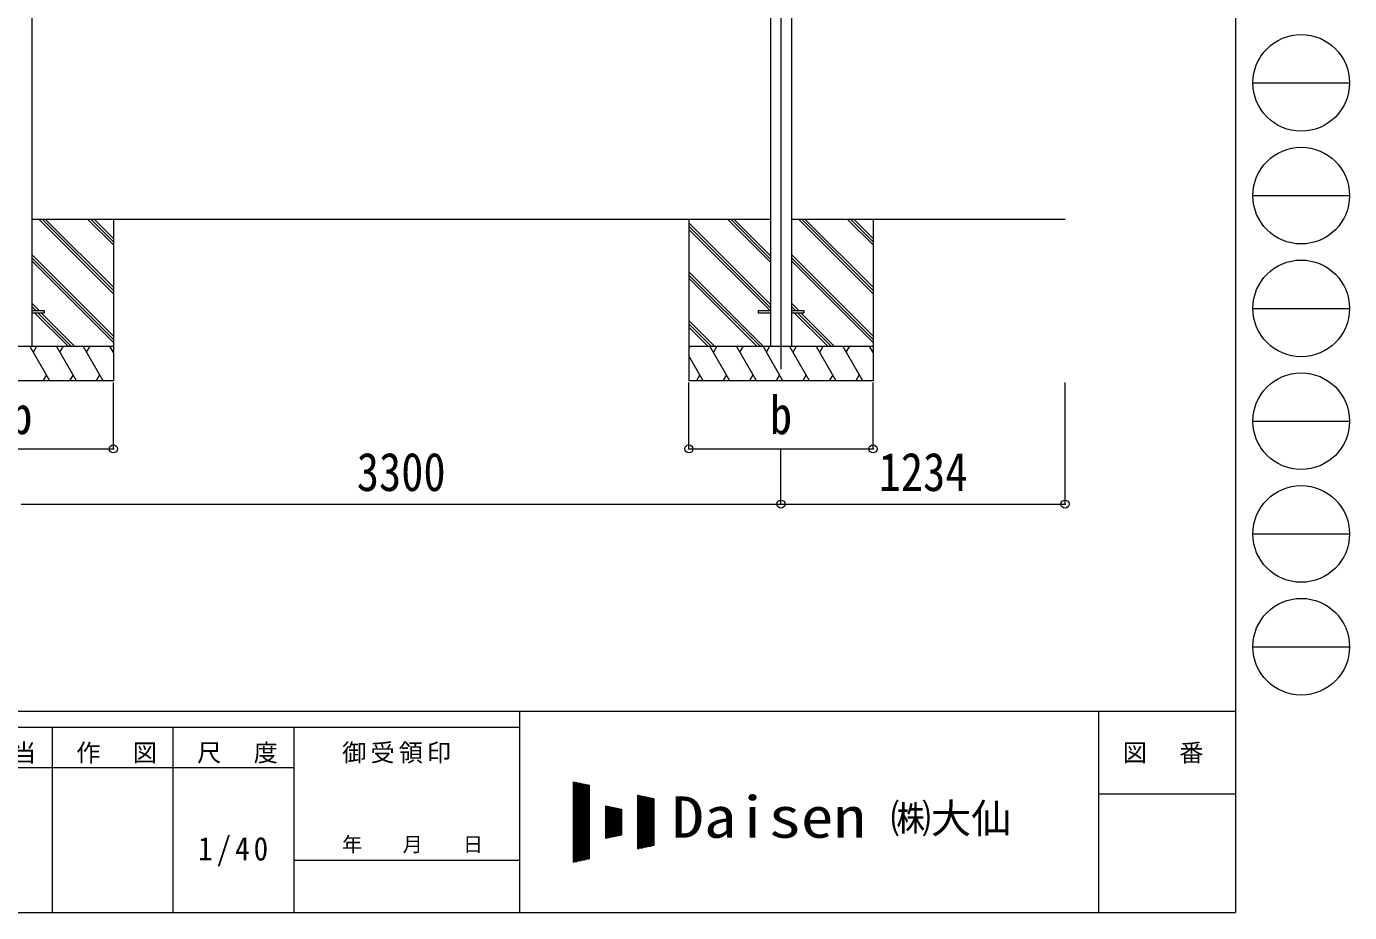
# Model space of a CAD drawing. Units: millimetres at full size. Extents: x -9783 to 9892, y -6828 to 6752.
# Drawn here: x 4144 to 9892, y -6828 to -2978 of the extents above; entities that cross this region are included whole.
import ezdxf
from ezdxf.enums import TextEntityAlignment as Align

# ---------------------------------------------------------------- set-up
doc = ezdxf.new("R2010")
doc.units = ezdxf.units.MM
doc.header["$LTSCALE"] = 35
doc.header["$PDMODE"] = 32
doc.header["$PDSIZE"] = 35
for name, color, linetype, lineweight in [('0-0_0', 7, 'Continuous', 9), ('0-1_本体', 4, 'Continuous', 9), ('0-2_部品', 7, 'Continuous', 9), ('0-8_PARTS2', 2, 'Continuous', 9), ('0-A_寸法', 6, 'Continuous', 9), ('F-0_240', 7, 'Continuous', 9)]:
    doc.layers.add(name, color=color, linetype=linetype, lineweight=lineweight)
doc.styles.add('ＭＳ ゴシック', font='')
doc.styles.get('ＭＳ ゴシック').set_extended_font_data('MS Gothic')

msp = doc.modelspace()

# ---------------------------------------------------------------- linework, layer by layer
at = {"layer": '0-0_0'}
for p, q in [((7376.69, -3817.2), (4167.09, -3817.2)), ((4521.89, -4139.66), (4199.42, -3817.2)), ((4521.89, -4125.51), (4213.56, -3817.2)), ((4521.89, -4111.37), (4227.71, -3817.2)), ((4521.89, -3927.53), (4411.56, -3817.2)), ((4521.89, -3913.38), (4425.7, -3817.2)), ((4521.89, -3899.24), (4439.84, -3817.2)), ((4521.89, -3817.2), (4521.89, -4517.2)), ((7021.89, -3817.2), (7021.89, -4517.2)), ((7376.69, -4186.67), (7021.89, -3831.88)), ((7376.69, -4200.81), (7021.89, -3846.02)), ((7376.69, -4002.83), (7191.06, -3817.2)), ((7376.69, -3988.68), (7205.2, -3817.2)), ((7376.69, -3974.54), (7219.34, -3817.2)), ((8655.89, -3817.2), (7467.09, -3817.2)), ((7821.89, -4139.66), (7499.42, -3817.2)), ((7821.89, -4125.51), (7513.56, -3817.2)), ((7821.89, -4111.37), (7527.71, -3817.2)), ((7821.89, -3927.53), (7711.56, -3817.2)), ((7821.89, -3913.38), (7725.7, -3817.2)), ((7821.89, -3899.24), (7739.84, -3817.2)), ((7821.89, -3817.2), (7821.89, -4517.2)), ((7374.43, -4212.7), (7021.89, -3860.16)), ((4521.89, -4323.5), (4167.09, -3968.71)), ((4521.89, -4337.65), (4167.09, -3982.85)), ((4521.89, -4351.79), (4167.09, -3996.99)), ((7821.89, -4323.5), (7467.09, -3968.71)), ((7821.89, -4337.65), (7467.09, -3982.85)), ((7821.89, -4351.79), (7467.09, -3996.99)), ((7345.08, -4367.2), (7021.89, -4044.01)), ((7330.94, -4367.2), (7021.89, -4058.15)), ((7316.79, -4367.2), (7021.89, -4072.29)), ((4198.94, -4212.7), (4167.09, -4180.84)), ((4184.8, -4212.7), (4167.09, -4194.98)), ((7498.94, -4212.7), (7467.09, -4180.84)), ((7484.8, -4212.7), (7467.09, -4194.98)), ((4170.66, -4212.7), (4167.09, -4209.12)), ((4325.16, -4367.2), (4179.66, -4221.7)), ((4339.3, -4367.2), (4193.8, -4221.7)), ((4353.45, -4367.2), (4207.94, -4221.7)), ((7470.66, -4212.7), (7467.09, -4209.12)), ((7625.16, -4367.2), (7479.66, -4221.7)), ((7639.3, -4367.2), (7493.8, -4221.7)), ((7653.45, -4367.2), (7507.94, -4221.7)), ((7132.95, -4367.2), (7021.89, -4256.14)), ((7118.8, -4367.2), (7021.89, -4270.28)), ((7104.66, -4367.2), (7021.89, -4284.42)), ((3721.89, -4367.2), (4521.89, -4367.2)), ((4246.2, -4517.2), (4159.6, -4367.2)), ((4174.6, -4393.18), (4189.6, -4367.2)), ((4361.67, -4517.19), (4275.07, -4367.2)), ((4290.07, -4393.18), (4305.07, -4367.2)), ((4477.14, -4517.2), (4390.54, -4367.2)), ((4405.54, -4393.18), (4420.54, -4367.19)), ((4521.89, -4394.7), (4506.01, -4367.2)), ((7021.89, -4367.2), (7821.89, -4367.2)), ((7027.72, -4367.2), (7021.89, -4377.3)), ((7199.79, -4517.2), (7113.19, -4367.2)), ((7143.19, -4367.2), (7128.19, -4393.18)), ((7315.26, -4517.2), (7228.66, -4367.2)), ((7243.66, -4393.18), (7258.66, -4367.2)), ((7430.73, -4517.2), (7344.13, -4367.2)), ((7359.13, -4393.18), (7374.13, -4367.19)), ((7546.2, -4517.2), (7459.6, -4367.2)), ((7474.6, -4393.18), (7489.6, -4367.2)), ((7661.67, -4517.19), (7575.07, -4367.2)), ((7590.07, -4393.18), (7605.07, -4367.2)), ((7777.14, -4517.2), (7690.54, -4367.2)), ((7705.54, -4393.18), (7720.54, -4367.19)), ((7821.89, -4394.7), (7806.01, -4367.2)), ((7084.32, -4517.2), (7021.89, -4409.06)), ((4521.89, -4517.2), (3721.89, -4517.2)), ((4231.2, -4491.21), (4216.2, -4517.2)), ((4346.67, -4491.22), (4331.67, -4517.19)), ((4462.14, -4491.22), (4447.14, -4517.2)), ((7821.89, -4517.2), (7021.89, -4517.2)), ((7069.32, -4491.22), (7054.32, -4517.2)), ((7184.79, -4491.22), (7169.79, -4517.2)), ((7300.26, -4491.22), (7285.26, -4517.2)), ((7415.73, -4491.22), (7400.73, -4517.2)), ((7531.2, -4491.21), (7516.2, -4517.2)), ((7646.67, -4491.22), (7631.67, -4517.19)), ((7762.14, -4491.22), (7747.14, -4517.2))]:
    msp.add_line(p, q, dxfattribs=at)
at = {"layer": '0-1_本体'}
for p, q in [((4167.09, -887.2), (4167.09, -4367.2)), ((7376.69, -887.2), (7376.69, -4367.2)), ((7467.09, -887.2), (7467.09, -4367.2))]:
    msp.add_line(p, q, dxfattribs=at)
at = {"layer": '0-2_部品', "color": 4}
for p, q in [((4167.09, -4212.7), (4221.89, -4212.7)), ((4167.09, -4221.7), (4221.89, -4221.7)), ((4221.89, -4212.7), (4221.89, -4221.7)), ((7322.29, -4212.7), (7377.09, -4212.7)), ((7467.09, -4212.7), (7521.89, -4212.7)), ((7467.09, -4221.7), (7521.89, -4221.7)), ((7521.89, -4212.7), (7521.89, -4221.7))]:
    msp.add_line(p, q, dxfattribs=at)
msp.add_lwpolyline([(7322.29, -4212.7), (7322.29, -4221.7), (7377.09, -4221.7)], dxfattribs=at)
at = {"layer": '0-8_PARTS2'}
msp.add_line((7421.89, -917.2), (7421.89, -4467.2), dxfattribs=at)
at = {"layer": '0-A_寸法'}
for p, q in [((4521.89, -4813.58), (4521.89, -4524.61)), ((7021.89, -4813.58), (7021.89, -4524.61)), ((7821.89, -4813.58), (7821.89, -4524.61)), ((8655.89, -5053.56), (8655.89, -4524.61)), ((3721.89, -4813.58), (4521.89, -4813.58)), ((7021.89, -4813.58), (7821.89, -4813.58)), ((7421.89, -5053.56), (7421.89, -4813.58)), ((4121.89, -5053.56), (7421.89, -5053.56)), ((7421.89, -5053.56), (8655.89, -5053.56))]:
    msp.add_line(p, q, dxfattribs=at)
for p in [(4521.89, -4813.58), (7021.89, -4813.58), (7821.89, -4813.58), (7421.89, -5053.56), (8655.89, -5053.56)]:
    msp.add_point(p, dxfattribs=at)
at = {"layer": 'F-0_240', "color": 5}
for p, q in [((9396.97, 6751.9), (9396.97, -6828.1)), ((-9783.03, -5953.1), (9396.97, -5953.1)), ((6285.75, -5953.1), (6285.75, -6828.1)), ((8801.97, -5953.1), (8801.97, -6828.1)), ((-9783.03, -6023.1), (6285.75, -6023.1)), ((4255.75, -6023.1), (4255.75, -6828.1)), ((4780.75, -6023.1), (4780.75, -6828.1)), ((5305.75, -6023.1), (5305.75, -6828.1)), ((3205.75, -6198.1), (5305.75, -6198.1)), ((8801.97, -6311.85), (9396.97, -6311.85)), ((5305.75, -6600.6), (6285.75, -6600.6)), ((-9783.03, -6828.1), (9396.97, -6828.1))]:
    msp.add_line(p, q, dxfattribs=at)
at = {"layer": 'F-0_240', "color": 4}
for p, q in [((9471.77, -3223.1), (9891.77, -3223.1)), ((9471.77, -3713.1), (9891.77, -3713.1)), ((9471.77, -4203.1), (9891.77, -4203.1)), ((9471.77, -4693.1), (9891.77, -4693.1)), ((9471.77, -5183.1), (9891.77, -5183.1)), ((9471.77, -5673.1), (9891.77, -5673.1))]:
    msp.add_line(p, q, dxfattribs=at)
at = {"layer": 'F-0_240'}
for p, q in [((6519.04, -6259.47), (6589.04, -6274.05)), ((6519.04, -6259.47), (6519.04, -6609.47)), ((6519.04, -6262.76), (6534.85, -6262.76)), ((6521.12, -6609.03), (6521.12, -6259.9)), ((6524.62, -6608.3), (6524.62, -6260.63)), ((6528.12, -6607.58), (6528.12, -6261.36)), ((6531.62, -6606.85), (6531.62, -6262.09)), ((6535.12, -6606.12), (6535.12, -6262.81)), ((6538.62, -6605.39), (6538.62, -6263.54)), ((6542.12, -6604.66), (6542.12, -6264.27)), ((6519.04, -6266.26), (6551.65, -6266.26)), ((6519.04, -6269.76), (6568.45, -6269.76)), ((6519.04, -6273.26), (6585.25, -6273.26)), ((6519.04, -6276.76), (6589.04, -6276.76)), ((6519.04, -6280.26), (6589.04, -6280.26)), ((6519.04, -6283.76), (6589.04, -6283.76)), ((6519.04, -6287.26), (6589.04, -6287.26)), ((6519.04, -6290.76), (6589.04, -6290.76)), ((6519.04, -6294.26), (6589.04, -6294.26)), ((6519.04, -6297.76), (6589.04, -6297.76)), ((6519.04, -6301.26), (6589.04, -6301.26)), ((6519.04, -6304.76), (6589.04, -6304.76)), ((6519.04, -6308.26), (6589.04, -6308.26)), ((6519.04, -6311.76), (6589.04, -6311.76)), ((6519.04, -6315.26), (6589.04, -6315.26)), ((6519.04, -6318.76), (6589.04, -6318.76)), ((6545.62, -6603.93), (6545.62, -6265)), ((6549.12, -6603.2), (6549.12, -6265.73)), ((6552.62, -6602.47), (6552.62, -6266.46)), ((6556.12, -6601.74), (6556.12, -6267.19)), ((6559.62, -6601.01), (6559.62, -6267.92)), ((6563.12, -6600.28), (6563.12, -6268.65)), ((6566.62, -6599.55), (6566.62, -6269.38)), ((6570.12, -6598.83), (6570.12, -6270.11)), ((6573.62, -6598.1), (6573.62, -6270.84)), ((6577.12, -6597.37), (6577.12, -6271.56)), ((6580.62, -6596.64), (6580.62, -6272.29)), ((6584.12, -6595.91), (6584.12, -6273.02)), ((6587.62, -6595.18), (6587.62, -6273.75)), ((6589.04, -6274.05), (6589.04, -6594.88)), ((6799.04, -6317.8), (6869.04, -6332.38)), ((6799.04, -6317.8), (6799.04, -6551.13)), ((6799.04, -6318.76), (6803.65, -6318.76)), ((6801.12, -6550.7), (6801.12, -6318.23)), ((6804.62, -6549.97), (6804.62, -6318.96)), ((6808.12, -6549.24), (6808.12, -6319.69)), ((6811.62, -6548.51), (6811.62, -6320.42)), ((6815.12, -6547.78), (6815.12, -6321.15)), ((6818.62, -6547.05), (6818.62, -6321.88)), ((6519.04, -6322.26), (6589.04, -6322.26)), ((6519.04, -6325.76), (6589.04, -6325.76)), ((6519.04, -6329.26), (6589.04, -6329.26)), ((6519.04, -6332.76), (6589.04, -6332.76)), ((6519.04, -6336.26), (6589.04, -6336.26)), ((6519.04, -6339.76), (6589.04, -6339.76)), ((6519.04, -6343.26), (6589.04, -6343.26)), ((6519.04, -6346.76), (6589.04, -6346.76)), ((6519.04, -6350.26), (6589.04, -6350.26)), ((6519.04, -6353.76), (6589.04, -6353.76)), ((6519.04, -6357.26), (6589.04, -6357.26)), ((6519.04, -6360.76), (6589.04, -6360.76)), ((6519.04, -6364.26), (6589.04, -6364.26)), ((6519.04, -6367.76), (6589.04, -6367.76)), ((6519.04, -6371.26), (6589.04, -6371.26)), ((6519.04, -6374.76), (6589.04, -6374.76)), ((6519.04, -6378.26), (6589.04, -6378.26)), ((6659.04, -6364.47), (6729.04, -6379.05)), ((6659.04, -6364.47), (6659.04, -6504.47)), ((6659.04, -6367.76), (6674.85, -6367.76)), ((6659.04, -6371.26), (6691.65, -6371.26)), ((6659.04, -6374.76), (6708.45, -6374.76)), ((6659.04, -6378.26), (6725.25, -6378.26)), ((6661.12, -6504.03), (6661.12, -6364.9)), ((6664.62, -6503.3), (6664.62, -6365.63)), ((6668.12, -6502.58), (6668.12, -6366.36)), ((6671.62, -6501.85), (6671.62, -6367.09)), ((6675.12, -6501.12), (6675.12, -6367.81)), ((6678.62, -6500.39), (6678.62, -6368.54)), ((6682.12, -6499.66), (6682.12, -6369.27)), ((6685.62, -6498.93), (6685.62, -6370)), ((6689.12, -6498.2), (6689.12, -6370.73)), ((6692.62, -6497.47), (6692.62, -6371.46)), ((6696.12, -6496.74), (6696.12, -6372.19)), ((6699.62, -6496.01), (6699.62, -6372.92)), ((6703.12, -6495.28), (6703.12, -6373.65)), ((6706.62, -6494.55), (6706.62, -6374.38)), ((6710.12, -6493.83), (6710.12, -6375.11)), ((6713.62, -6493.1), (6713.62, -6375.84)), ((6717.12, -6492.37), (6717.12, -6376.56)), ((6720.62, -6491.64), (6720.62, -6377.29)), ((6724.12, -6490.91), (6724.12, -6378.02)), ((6727.62, -6490.18), (6727.62, -6378.75)), ((6729.04, -6379.05), (6729.04, -6489.88)), ((6799.04, -6322.26), (6820.45, -6322.26)), ((6799.04, -6325.76), (6837.25, -6325.76)), ((6799.04, -6329.26), (6854.05, -6329.26)), ((6799.04, -6332.76), (6869.04, -6332.76)), ((6799.04, -6336.26), (6869.04, -6336.26)), ((6799.04, -6339.76), (6869.04, -6339.76)), ((6799.04, -6343.26), (6869.04, -6343.26)), ((6799.04, -6346.76), (6869.04, -6346.76)), ((6799.04, -6350.26), (6869.04, -6350.26)), ((6799.04, -6353.76), (6869.04, -6353.76)), ((6799.04, -6357.26), (6869.04, -6357.26)), ((6799.04, -6360.76), (6869.04, -6360.76)), ((6799.04, -6364.26), (6869.04, -6364.26)), ((6799.04, -6367.76), (6869.04, -6367.76)), ((6799.04, -6371.26), (6869.04, -6371.26)), ((6799.04, -6374.76), (6869.04, -6374.76)), ((6799.04, -6378.26), (6869.04, -6378.26)), ((6822.12, -6546.33), (6822.12, -6322.61)), ((6825.62, -6545.6), (6825.62, -6323.34)), ((6829.12, -6544.87), (6829.12, -6324.06)), ((6832.62, -6544.14), (6832.62, -6324.79)), ((6836.12, -6543.41), (6836.12, -6325.52)), ((6839.62, -6542.68), (6839.62, -6326.25)), ((6843.12, -6541.95), (6843.12, -6326.98)), ((6846.62, -6541.22), (6846.62, -6327.71)), ((6850.12, -6540.49), (6850.12, -6328.44)), ((6853.62, -6539.76), (6853.62, -6329.17)), ((6857.12, -6539.03), (6857.12, -6329.9)), ((6860.62, -6538.3), (6860.62, -6330.63)), ((6864.12, -6537.58), (6864.12, -6331.36)), ((6867.62, -6536.85), (6867.62, -6332.09)), ((6869.04, -6332.38), (6869.04, -6536.55)), ((6519.04, -6381.76), (6589.04, -6381.76)), ((6519.04, -6385.26), (6589.04, -6385.26)), ((6519.04, -6388.76), (6589.04, -6388.76)), ((6519.04, -6392.26), (6589.04, -6392.26)), ((6519.04, -6395.76), (6589.04, -6395.76)), ((6519.04, -6399.26), (6589.04, -6399.26)), ((6519.04, -6402.76), (6589.04, -6402.76)), ((6519.04, -6406.26), (6589.04, -6406.26)), ((6519.04, -6409.76), (6589.04, -6409.76)), ((6519.04, -6413.26), (6589.04, -6413.26)), ((6519.04, -6416.76), (6589.04, -6416.76)), ((6519.04, -6420.26), (6589.04, -6420.26)), ((6519.04, -6423.76), (6589.04, -6423.76)), ((6519.04, -6427.26), (6589.04, -6427.26)), ((6519.04, -6430.76), (6589.04, -6430.76)), ((6519.04, -6434.26), (6589.04, -6434.26)), ((6659.04, -6381.76), (6729.04, -6381.76)), ((6659.04, -6385.26), (6729.04, -6385.26)), ((6659.04, -6388.76), (6729.04, -6388.76)), ((6659.04, -6392.26), (6729.04, -6392.26)), ((6659.04, -6395.76), (6729.04, -6395.76)), ((6659.04, -6399.26), (6729.04, -6399.26)), ((6659.04, -6402.76), (6729.04, -6402.76)), ((6659.04, -6406.26), (6729.04, -6406.26)), ((6659.04, -6409.76), (6729.04, -6409.76)), ((6659.04, -6413.26), (6729.04, -6413.26)), ((6659.04, -6416.76), (6729.04, -6416.76)), ((6659.04, -6420.26), (6729.04, -6420.26)), ((6659.04, -6423.76), (6729.04, -6423.76)), ((6659.04, -6427.26), (6729.04, -6427.26)), ((6659.04, -6430.76), (6729.04, -6430.76)), ((6659.04, -6434.26), (6729.04, -6434.26)), ((6799.04, -6381.76), (6869.04, -6381.76)), ((6799.04, -6385.26), (6869.04, -6385.26)), ((6799.04, -6388.76), (6869.04, -6388.76)), ((6799.04, -6392.26), (6869.04, -6392.26)), ((6799.04, -6395.76), (6869.04, -6395.76)), ((6799.04, -6399.26), (6869.04, -6399.26)), ((6799.04, -6402.76), (6869.04, -6402.76)), ((6799.04, -6406.26), (6869.04, -6406.26)), ((6799.04, -6409.76), (6869.04, -6409.76)), ((6799.04, -6413.26), (6869.04, -6413.26)), ((6799.04, -6416.76), (6869.04, -6416.76)), ((6799.04, -6420.26), (6869.04, -6420.26)), ((6799.04, -6423.76), (6869.04, -6423.76)), ((6799.04, -6427.26), (6869.04, -6427.26)), ((6799.04, -6430.76), (6869.04, -6430.76)), ((6799.04, -6434.26), (6869.04, -6434.26)), ((6519.04, -6437.76), (6589.04, -6437.76)), ((6519.04, -6441.26), (6589.04, -6441.26)), ((6519.04, -6444.76), (6589.04, -6444.76)), ((6519.04, -6448.26), (6589.04, -6448.26)), ((6519.04, -6451.76), (6589.04, -6451.76)), ((6519.04, -6455.26), (6589.04, -6455.26)), ((6519.04, -6458.76), (6589.04, -6458.76)), ((6519.04, -6462.26), (6589.04, -6462.26)), ((6519.04, -6465.76), (6589.04, -6465.76)), ((6519.04, -6469.26), (6589.04, -6469.26)), ((6519.04, -6472.76), (6589.04, -6472.76)), ((6519.04, -6476.26), (6589.04, -6476.26)), ((6519.04, -6479.76), (6589.04, -6479.76)), ((6519.04, -6483.26), (6589.04, -6483.26)), ((6519.04, -6486.76), (6589.04, -6486.76)), ((6519.04, -6490.26), (6589.04, -6490.26)), ((6519.04, -6493.76), (6589.04, -6493.76)), ((6659.04, -6437.76), (6729.04, -6437.76)), ((6659.04, -6441.26), (6729.04, -6441.26)), ((6659.04, -6444.76), (6729.04, -6444.76)), ((6659.04, -6448.26), (6729.04, -6448.26)), ((6659.04, -6451.76), (6729.04, -6451.76)), ((6659.04, -6455.26), (6729.04, -6455.26)), ((6659.04, -6458.76), (6729.04, -6458.76)), ((6659.04, -6462.26), (6729.04, -6462.26)), ((6659.04, -6465.76), (6729.04, -6465.76)), ((6659.04, -6469.26), (6729.04, -6469.26)), ((6659.04, -6472.76), (6729.04, -6472.76)), ((6659.04, -6476.26), (6729.04, -6476.26)), ((6659.04, -6479.76), (6729.04, -6479.76)), ((6659.04, -6483.26), (6729.04, -6483.26)), ((6659.04, -6486.76), (6729.04, -6486.76)), ((6659.04, -6504.47), (6729.04, -6489.88)), ((6659.04, -6490.26), (6727.23, -6490.26)), ((6659.04, -6493.76), (6710.43, -6493.76)), ((6799.04, -6437.76), (6869.04, -6437.76)), ((6799.04, -6441.26), (6869.04, -6441.26)), ((6799.04, -6444.76), (6869.04, -6444.76)), ((6799.04, -6448.26), (6869.04, -6448.26)), ((6799.04, -6451.76), (6869.04, -6451.76)), ((6799.04, -6455.26), (6869.04, -6455.26)), ((6799.04, -6458.76), (6869.04, -6458.76)), ((6799.04, -6462.26), (6869.04, -6462.26)), ((6799.04, -6465.76), (6869.04, -6465.76)), ((6799.04, -6469.26), (6869.04, -6469.26)), ((6799.04, -6472.76), (6869.04, -6472.76)), ((6799.04, -6476.26), (6869.04, -6476.26)), ((6799.04, -6479.76), (6869.04, -6479.76)), ((6799.04, -6483.26), (6869.04, -6483.26)), ((6799.04, -6486.76), (6869.04, -6486.76)), ((6799.04, -6490.26), (6869.04, -6490.26)), ((6799.04, -6493.76), (6869.04, -6493.76)), ((6519.04, -6497.26), (6589.04, -6497.26)), ((6519.04, -6500.76), (6589.04, -6500.76)), ((6519.04, -6504.26), (6589.04, -6504.26)), ((6519.04, -6507.76), (6589.04, -6507.76)), ((6519.04, -6511.26), (6589.04, -6511.26)), ((6519.04, -6514.76), (6589.04, -6514.76)), ((6519.04, -6518.26), (6589.04, -6518.26)), ((6519.04, -6521.76), (6589.04, -6521.76)), ((6519.04, -6525.26), (6589.04, -6525.26)), ((6519.04, -6528.76), (6589.04, -6528.76)), ((6519.04, -6532.26), (6589.04, -6532.26)), ((6519.04, -6535.76), (6589.04, -6535.76)), ((6519.04, -6539.26), (6589.04, -6539.26)), ((6519.04, -6542.76), (6589.04, -6542.76)), ((6519.04, -6546.26), (6589.04, -6546.26)), ((6519.04, -6549.76), (6589.04, -6549.76)), ((6659.04, -6497.26), (6693.63, -6497.26)), ((6659.04, -6500.76), (6676.83, -6500.76)), ((6659.04, -6504.26), (6660.03, -6504.26)), ((6799.04, -6497.26), (6869.04, -6497.26)), ((6799.04, -6500.76), (6869.04, -6500.76)), ((6799.04, -6504.26), (6869.04, -6504.26)), ((6799.04, -6507.76), (6869.04, -6507.76)), ((6799.04, -6511.26), (6869.04, -6511.26)), ((6799.04, -6514.76), (6869.04, -6514.76)), ((6799.04, -6518.26), (6869.04, -6518.26)), ((6799.04, -6521.76), (6869.04, -6521.76)), ((6799.04, -6525.26), (6869.04, -6525.26)), ((6799.04, -6528.76), (6869.04, -6528.76)), ((6799.04, -6532.26), (6869.04, -6532.26)), ((6799.04, -6535.76), (6869.04, -6535.76)), ((6869.04, -6536.55), (6799.04, -6551.13)), ((6799.04, -6539.26), (6856.03, -6539.26)), ((6799.04, -6542.76), (6839.23, -6542.76)), ((6799.04, -6546.26), (6822.43, -6546.26)), ((6799.04, -6549.76), (6805.63, -6549.76)), ((6519.04, -6553.26), (6589.04, -6553.26)), ((6519.04, -6556.76), (6589.04, -6556.76)), ((6519.04, -6560.26), (6589.04, -6560.26)), ((6519.04, -6563.76), (6589.04, -6563.76)), ((6519.04, -6567.26), (6589.04, -6567.26)), ((6519.04, -6570.76), (6589.04, -6570.76)), ((6519.04, -6574.26), (6589.04, -6574.26)), ((6519.04, -6577.76), (6589.04, -6577.76)), ((6519.04, -6581.26), (6589.04, -6581.26)), ((6519.04, -6584.76), (6589.04, -6584.76)), ((6519.04, -6588.26), (6589.04, -6588.26)), ((6519.04, -6591.76), (6589.04, -6591.76)), ((6589.04, -6594.88), (6519.04, -6609.47)), ((6519.04, -6595.26), (6587.23, -6595.26)), ((6519.04, -6598.76), (6570.43, -6598.76)), ((6519.04, -6602.26), (6553.63, -6602.26)), ((6519.04, -6605.76), (6536.83, -6605.76)), ((6519.04, -6609.26), (6520.03, -6609.26))]:
    msp.add_line(p, q, dxfattribs=at)
at = {"layer": 'F-0_240', "color": 4}
for centre in [(9681.77, -3223.1), (9681.77, -3713.1), (9681.77, -4203.1), (9681.77, -4693.1), (9681.77, -5183.1), (9681.77, -5673.1)]:
    msp.add_circle(centre, 210, dxfattribs=at)

# ---------------------------------------------------------------- texts
at = {"layer": '0-A_寸法', "color": 7, "style": 'ＭＳ ゴシック', "width": 0.85}
for s, p in [('b', (4073.76, -4799.21)), ('b', (7373.76, -4799.21)), ('3300', (5579.39, -5046.56)), ('1234', (7846.39, -5046.56))]:
    msp.add_text(s, height=166.8, dxfattribs=at).set_placement(p, align=Align.BOTTOM_LEFT)
at = {"layer": 'F-0_240', "style": 'ＭＳ ゴシック', "width": 1.15}
msp.add_text('Daisen', height=179.6, dxfattribs=at).set_placement((6947.05, -6556.97), align=Align.BOTTOM_LEFT)
at = {"layer": 'F-0_240', "style": 'ＭＳ ゴシック'}
for s, height, p in [('㈱大仙\u3000', 128.3, (7898.35, -6521.97)), ('年\u3000\u3000月\u3000\u3000日', 64.15, (5515.76, -6583.1))]:
    msp.add_text(s, height=height, dxfattribs=at).set_placement(p, align=Align.BOTTOM_LEFT)
at = {"layer": 'F-0_240', "attachment_point": 7, "style": 'ＭＳ ゴシック'}
for s, insert, char_height in [('\\T1.17;担\u3000当', (3835.76, -6180.6), 76.98), ('\\T1.17;作\u3000図', (4360.75, -6180.6), 76.98), ('\\T1.17;尺\u3000度', (4885.76, -6180.6), 76.98), ('\\T1.17;御受領印', (5515.75, -6180.6), 76.98), ('\\T1.17;図\u3000番', (8906.97, -6180.6), 76.98), ('\\T1.28;\\W0.9;1/40', (4890.13, -6626.85), 102.6)]:
    msp.add_mtext(s, dxfattribs=dict(at, insert=insert, char_height=char_height))

doc.saveas('drawing.dxf')
